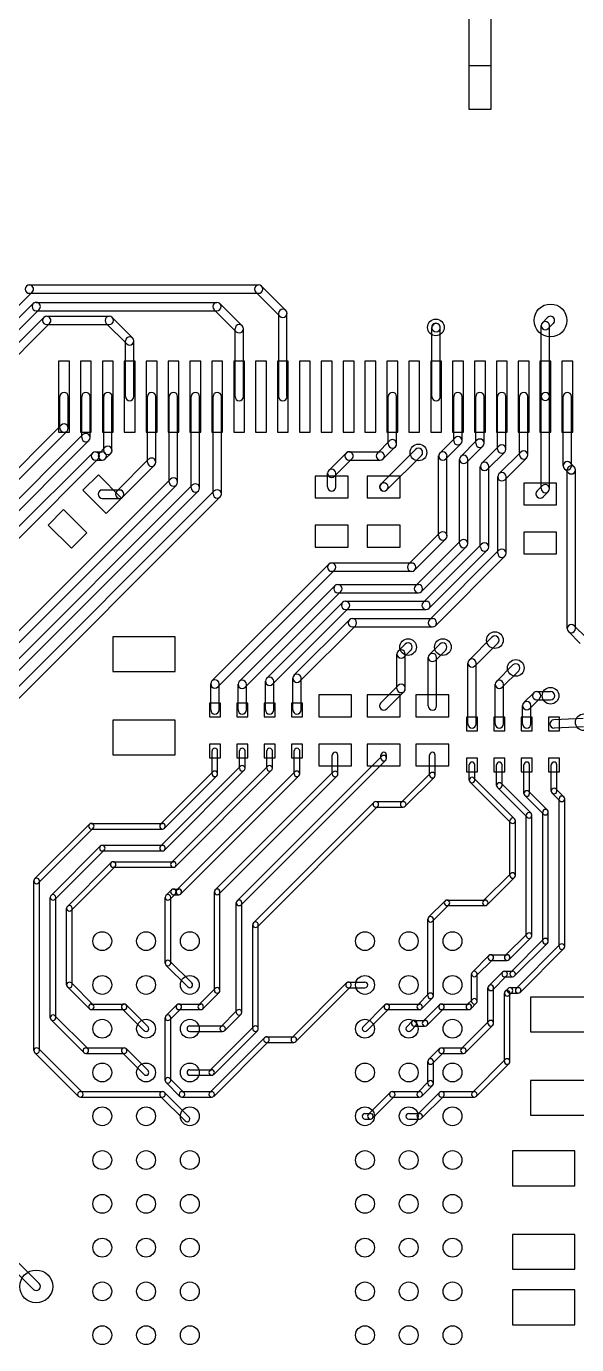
# Model space of a CAD drawing. Extents: x 61.7 to 142.8, y -131.7 to -55.6.
# Drawn here: x 104.21 to 114.27, y -119.17 to -95.08 of the extents above; entities that cross this region are included whole.
import ezdxf

# ---------------------------------------------------------------- set-up
doc = ezdxf.new("R2010")
doc.units = 0
doc.header["$MEASUREMENT"] = 0
doc.layers.add('BLACK', color=250, linetype='CONTINUOUS')

msp = doc.modelspace()

# ---------------------------------------------------------------- linework, layer by layer
at = {"layer": 'BLACK'}
for p, q in [((112.299, -89.7986), (112.299, -95.7981)), ((112.705, -95.7981), (112.705, -89.7986)), ((112.299, -90.5987), (112.299, -96.5982)), ((112.705, -96.5982), (112.705, -90.5987)), ((112.299, -95.7981), (112.705, -95.7981)), ((112.299, -96.5982), (112.705, -96.5982)), ((103.686, -100.574), (104.321, -99.9394)), ((104.267, -99.8093), (108.458, -99.8093)), ((104.267, -99.9617), (108.458, -99.9617)), ((108.404, -99.9394), (108.846, -100.381)), ((108.512, -99.8316), (108.954, -100.274)), ((103.705, -100.784), (104.34, -100.149)), ((104.394, -100.127), (107.696, -100.127)), ((107.75, -100.149), (108.156, -100.556)), ((103.578, -101.356), (104.531, -100.403)), ((103.813, -100.892), (104.448, -100.257)), ((104.394, -100.279), (107.696, -100.279)), ((104.585, -100.381), (105.728, -100.381)), ((105.781, -100.403), (106.155, -100.777)), ((107.642, -100.257), (108.049, -100.663)), ((108.824, -101.848), (108.824, -100.328)), ((108.976, -101.848), (108.976, -100.328)), ((113.645, -100.498), (113.739, -100.404)), ((103.686, -101.463), (104.638, -100.511)), ((104.585, -100.533), (105.728, -100.533)), ((105.674, -100.511), (106.047, -100.884)), ((108.026, -101.848), (108.026, -100.61)), ((108.179, -101.848), (108.179, -100.61)), ((111.625, -101.848), (111.625, -100.589)), ((111.648, -100.643), (111.643, -100.638)), ((111.756, -100.535), (111.75, -100.53)), ((111.778, -101.848), (111.778, -100.589)), ((113.623, -101.848), (113.623, -100.551)), ((113.751, -100.604), (113.845, -100.51)), ((113.773, -101.848), (113.773, -100.551)), ((106.025, -101.848), (106.025, -100.83)), ((106.177, -101.848), (106.177, -100.83)), ((104.803, -101.199), (104.803, -102.497)), ((105.001, -101.199), (104.803, -101.199)), ((105.001, -102.497), (105.001, -101.199)), ((105.202, -101.199), (105.202, -102.497)), ((105.4, -101.199), (105.202, -101.199)), ((105.4, -102.497), (105.4, -101.199)), ((105.603, -101.199), (105.603, -102.497)), ((105.801, -101.199), (105.603, -101.199)), ((105.801, -102.497), (105.801, -101.199)), ((106.002, -101.199), (106.002, -102.497)), ((106.2, -101.199), (106.002, -101.199)), ((106.2, -102.497), (106.2, -101.199)), ((106.403, -101.199), (106.403, -102.497)), ((106.601, -101.199), (106.403, -101.199)), ((106.601, -102.497), (106.601, -101.199)), ((106.802, -101.199), (106.802, -102.497)), ((107, -101.199), (106.802, -101.199)), ((107, -102.497), (107, -101.199)), ((107.203, -101.199), (107.203, -102.497)), ((107.401, -101.199), (107.203, -101.199)), ((107.401, -102.497), (107.401, -101.199)), ((107.602, -101.199), (107.602, -102.497)), ((107.8, -101.199), (107.602, -101.199)), ((107.8, -102.497), (107.8, -101.199)), ((108.003, -101.199), (108.003, -102.497)), ((108.202, -101.199), (108.003, -101.199)), ((108.202, -102.497), (108.202, -101.199)), ((108.402, -101.199), (108.402, -102.497)), ((108.6, -101.199), (108.402, -101.199)), ((108.6, -102.497), (108.6, -101.199)), ((108.801, -101.199), (108.801, -102.497)), ((108.999, -101.199), (108.801, -101.199)), ((108.999, -102.497), (108.999, -101.199)), ((109.202, -101.199), (109.202, -102.497)), ((109.4, -101.199), (109.202, -101.199)), ((109.4, -102.497), (109.4, -101.199)), ((109.601, -101.199), (109.601, -102.497)), ((109.799, -101.199), (109.601, -101.199)), ((109.799, -102.497), (109.799, -101.199)), ((110.002, -101.199), (110.002, -102.497)), ((110.201, -101.199), (110.002, -101.199)), ((110.201, -102.497), (110.201, -101.199)), ((110.401, -101.199), (110.401, -102.497)), ((110.599, -101.199), (110.401, -101.199)), ((110.599, -102.497), (110.599, -101.199)), ((110.803, -101.199), (110.803, -102.497)), ((111.001, -101.199), (110.803, -101.199)), ((111.001, -102.497), (111.001, -101.199)), ((111.201, -101.199), (111.201, -102.497)), ((111.399, -101.199), (111.201, -101.199)), ((111.399, -102.497), (111.399, -101.199)), ((111.603, -101.199), (111.603, -102.497)), ((111.801, -101.199), (111.603, -101.199)), ((111.801, -102.497), (111.801, -101.199)), ((112.001, -101.199), (112.001, -102.497)), ((112.2, -101.199), (112.001, -101.199)), ((112.2, -102.497), (112.2, -101.199)), ((112.403, -101.199), (112.403, -102.497)), ((112.601, -101.199), (112.403, -101.199)), ((112.601, -102.497), (112.601, -101.199)), ((112.802, -101.199), (112.802, -102.497)), ((113, -101.199), (112.802, -101.199)), ((113, -102.497), (113, -101.199)), ((113.203, -101.199), (113.203, -102.497)), ((113.401, -101.199), (113.203, -101.199)), ((113.401, -102.497), (113.401, -101.199)), ((113.599, -101.199), (113.599, -102.497)), ((113.797, -101.199), (113.599, -101.199)), ((113.797, -102.497), (113.797, -101.199)), ((114, -101.199), (114, -102.497)), ((114.199, -101.199), (114, -101.199)), ((114.199, -102.497), (114.199, -101.199)), ((104.826, -102.425), (104.826, -101.848)), ((104.978, -102.425), (104.978, -101.848)), ((105.225, -102.598), (105.225, -101.848)), ((105.377, -102.598), (105.377, -101.848)), ((105.626, -102.832), (105.626, -101.848)), ((105.778, -102.832), (105.778, -101.848)), ((106.426, -103.048), (106.426, -101.848)), ((106.579, -103.048), (106.579, -101.848)), ((106.825, -103.411), (106.825, -101.848)), ((106.977, -103.411), (106.977, -101.848)), ((107.226, -103.518), (107.226, -101.848)), ((107.379, -103.518), (107.379, -101.848)), ((107.625, -103.627), (107.625, -101.848)), ((107.777, -103.627), (107.777, -101.848)), ((110.825, -102.712), (110.825, -101.848)), ((110.978, -102.712), (110.978, -101.848)), ((112.024, -102.657), (112.024, -101.848)), ((112.177, -102.657), (112.177, -101.848)), ((112.426, -102.7), (112.426, -101.848)), ((112.578, -102.7), (112.578, -101.848)), ((112.824, -102.809), (112.824, -101.848)), ((112.977, -102.809), (112.977, -101.848)), ((113.226, -102.916), (113.226, -101.848)), ((113.378, -102.916), (113.378, -101.848)), ((113.622, -103.53), (113.622, -101.848)), ((113.774, -103.53), (113.774, -101.848)), ((114.023, -103.114), (114.023, -101.848)), ((114.176, -103.114), (114.176, -101.848)), ((104.848, -102.372), (102.943, -104.277)), ((104.956, -102.479), (103.051, -104.384)), ((105.247, -102.544), (103.515, -104.277)), ((104.803, -102.497), (105.001, -102.497)), ((105.202, -102.497), (105.4, -102.497)), ((105.603, -102.497), (105.801, -102.497)), ((106.002, -102.497), (106.2, -102.497)), ((106.403, -102.497), (106.601, -102.497)), ((106.802, -102.497), (107, -102.497)), ((107.203, -102.497), (107.401, -102.497)), ((107.602, -102.497), (107.8, -102.497)), ((108.003, -102.497), (108.202, -102.497)), ((108.402, -102.497), (108.6, -102.497)), ((108.801, -102.497), (108.999, -102.497)), ((109.202, -102.497), (109.4, -102.497)), ((109.601, -102.497), (109.799, -102.497)), ((110.002, -102.497), (110.201, -102.497)), ((110.401, -102.497), (110.599, -102.497)), ((110.803, -102.497), (111.001, -102.497)), ((111.201, -102.497), (111.399, -102.497)), ((111.603, -102.497), (111.801, -102.497)), ((112.047, -102.603), (111.77, -102.88)), ((112.001, -102.497), (112.2, -102.497)), ((112.403, -102.497), (112.601, -102.497)), ((112.802, -102.497), (113, -102.497)), ((113.203, -102.497), (113.401, -102.497)), ((113.599, -102.497), (113.797, -102.497)), ((114, -102.497), (114.199, -102.497)), ((105.355, -102.652), (103.622, -104.384)), ((105.474, -102.857), (105.601, -102.857)), ((105.648, -102.778), (105.547, -102.88)), ((110.109, -102.857), (110.681, -102.857)), ((110.627, -102.88), (110.848, -102.659)), ((111.325, -102.816), (110.695, -103.446)), ((110.734, -102.987), (110.955, -102.766)), ((112.154, -102.71), (111.877, -102.987)), ((112.448, -102.646), (112.151, -102.943)), ((112.556, -102.754), (112.258, -103.051)), ((112.847, -102.755), (112.532, -103.07)), ((112.954, -102.863), (112.639, -103.178)), ((113.248, -102.862), (112.849, -103.261)), ((105.42, -102.88), (103.959, -104.34)), ((105.527, -102.987), (104.067, -104.448)), ((105.474, -103.01), (105.601, -103.01)), ((105.756, -102.886), (105.654, -102.987)), ((105.865, -103.578), (106.448, -102.994)), ((105.972, -103.685), (106.556, -103.102)), ((109.738, -103.197), (110.055, -102.88)), ((109.845, -103.305), (110.163, -102.987)), ((110.109, -103.01), (110.681, -103.01)), ((111.433, -102.924), (110.803, -103.554)), ((111.747, -104.394), (111.747, -102.934)), ((111.9, -104.394), (111.9, -102.934)), ((112.128, -104.534), (112.128, -102.997)), ((112.281, -104.534), (112.281, -102.997)), ((113.356, -102.97), (112.957, -103.368)), ((114.153, -103.06), (114.227, -103.134)), ((105.53, -103.279), (105.248, -103.561)), ((105.954, -103.703), (105.53, -103.279)), ((110.091, -103.301), (109.492, -103.301)), ((109.492, -103.301), (109.492, -103.699)), ((109.715, -103.5), (109.715, -103.251)), ((109.868, -103.5), (109.868, -103.251)), ((110.091, -103.699), (110.091, -103.301)), ((111.044, -103.301), (110.444, -103.301)), ((110.444, -103.301), (110.444, -103.699)), ((111.044, -103.699), (111.044, -103.301)), ((112.509, -104.598), (112.509, -103.124)), ((112.662, -104.598), (112.662, -103.124)), ((112.827, -104.712), (112.827, -103.315)), ((112.979, -104.712), (112.979, -103.315)), ((114.046, -103.168), (114.119, -103.241)), ((114.097, -106.089), (114.097, -103.188)), ((114.249, -106.089), (114.249, -103.188)), ((106.847, -103.357), (95.4196, -114.785)), ((106.955, -103.465), (95.5274, -114.892)), ((107.249, -103.464), (95.92, -114.792)), ((107.356, -103.571), (96.0278, -114.9)), ((107.647, -103.573), (96.4204, -114.8)), ((105.248, -103.561), (105.672, -103.985)), ((105.601, -103.555), (105.918, -103.555)), ((110.744, -103.424), (110.749, -103.424)), ((110.744, -103.576), (110.749, -103.576)), ((113.901, -103.428), (113.302, -103.428)), ((113.302, -103.428), (113.302, -103.826)), ((113.644, -103.476), (113.548, -103.573)), ((113.752, -103.584), (113.655, -103.681)), ((113.901, -103.826), (113.901, -103.428)), ((107.755, -103.681), (96.5282, -114.908)), ((105.601, -103.708), (105.918, -103.708)), ((105.672, -103.985), (105.954, -103.703)), ((109.492, -103.699), (110.091, -103.699)), ((110.444, -103.699), (111.044, -103.699)), ((113.302, -103.826), (113.901, -103.826)), ((104.894, -103.914), (104.612, -104.196)), ((105.318, -104.338), (104.894, -103.914)), ((104.612, -104.196), (105.036, -104.62)), ((110.091, -104.2), (109.492, -104.2)), ((109.492, -104.2), (109.492, -104.598)), ((110.091, -104.598), (110.091, -104.2)), ((111.044, -104.2), (110.444, -104.2)), ((110.444, -104.2), (110.444, -104.598)), ((111.044, -104.598), (111.044, -104.2)), ((105.036, -104.62), (105.318, -104.338)), ((111.77, -104.34), (111.198, -104.912)), ((111.877, -104.448), (111.306, -105.019)), ((112.151, -104.48), (111.325, -105.305)), ((112.532, -104.544), (111.466, -105.61)), ((113.901, -104.327), (113.302, -104.327)), ((113.302, -104.327), (113.302, -104.725)), ((113.901, -104.725), (113.901, -104.327)), ((109.492, -104.598), (110.091, -104.598)), ((110.444, -104.598), (111.044, -104.598)), ((112.258, -104.588), (111.433, -105.413)), ((112.639, -104.652), (111.573, -105.718)), ((112.849, -104.658), (111.579, -105.928)), ((112.957, -104.765), (111.687, -106.035)), ((113.302, -104.725), (113.901, -104.725)), ((109.738, -104.912), (107.604, -107.045)), ((109.845, -105.019), (107.712, -107.153)), ((109.792, -104.889), (111.252, -104.889)), ((109.792, -105.042), (111.252, -105.042)), ((109.852, -105.305), (108.104, -107.053)), ((109.96, -105.413), (108.212, -107.161)), ((109.906, -105.283), (111.379, -105.283)), ((109.906, -105.435), (111.379, -105.435)), ((109.992, -105.61), (108.604, -106.998)), ((110.099, -105.718), (108.712, -107.105)), ((110.046, -105.588), (111.519, -105.588)), ((110.046, -105.74), (111.519, -105.74)), ((110.119, -105.928), (109.104, -106.942)), ((110.173, -105.905), (111.633, -105.905)), ((106.934, -106.236), (105.791, -106.236)), ((105.791, -106.236), (105.791, -106.871)), ((106.934, -106.871), (106.934, -106.236)), ((110.226, -106.035), (109.212, -107.05)), ((110.173, -106.058), (111.633, -106.058)), ((114.119, -106.143), (114.335, -106.359)), ((114.227, -106.035), (114.443, -106.251)), ((111.135, -106.372), (111.008, -106.499)), ((111.77, -106.372), (111.579, -106.563)), ((112.722, -106.245), (112.303, -106.664)), ((112.83, -106.353), (112.411, -106.772)), ((110.985, -107.183), (110.985, -106.553)), ((111.242, -106.48), (111.115, -106.607)), ((111.138, -107.183), (111.138, -106.553)), ((111.557, -107.5), (111.557, -106.617)), ((111.877, -106.48), (111.687, -106.67)), ((111.709, -107.5), (111.709, -106.617)), ((112.281, -107.829), (112.281, -106.718)), ((112.433, -107.829), (112.433, -106.718)), ((105.791, -106.871), (106.934, -106.871)), ((113.103, -106.753), (112.803, -107.053)), ((113.211, -106.861), (112.911, -107.161)), ((107.582, -107.575), (107.582, -107.099)), ((107.734, -107.575), (107.734, -107.099)), ((108.082, -107.575), (108.082, -107.107)), ((108.234, -107.575), (108.234, -107.107)), ((108.582, -107.575), (108.582, -107.052)), ((108.734, -107.575), (108.734, -107.052)), ((109.082, -107.575), (109.082, -106.996)), ((109.234, -107.575), (109.234, -106.996)), ((111.008, -107.129), (110.69, -107.447)), ((112.781, -107.829), (112.781, -107.107)), ((112.933, -107.829), (112.933, -107.107)), ((110.155, -107.301), (109.555, -107.301)), ((109.555, -107.301), (109.555, -107.7)), ((110.155, -107.7), (110.155, -107.301)), ((111.044, -107.301), (110.444, -107.301)), ((110.444, -107.301), (110.444, -107.7)), ((111.115, -107.237), (110.798, -107.554)), ((111.044, -107.7), (111.044, -107.301)), ((111.933, -107.301), (111.333, -107.301)), ((111.333, -107.301), (111.333, -107.7)), ((111.933, -107.7), (111.933, -107.301)), ((113.484, -107.261), (113.303, -107.442)), ((113.592, -107.369), (113.411, -107.55)), ((113.538, -107.239), (113.792, -107.239)), ((113.538, -107.391), (113.792, -107.391)), ((107.758, -107.45), (107.558, -107.45)), ((107.558, -107.45), (107.558, -107.7)), ((107.758, -107.7), (107.758, -107.45)), ((108.258, -107.45), (108.058, -107.45)), ((108.058, -107.45), (108.058, -107.7)), ((108.258, -107.7), (108.258, -107.45)), ((108.758, -107.45), (108.558, -107.45)), ((108.558, -107.45), (108.558, -107.7)), ((108.758, -107.7), (108.758, -107.45)), ((109.258, -107.45), (109.058, -107.45)), ((109.058, -107.45), (109.058, -107.7)), ((109.258, -107.7), (109.258, -107.45)), ((113.281, -107.829), (113.281, -107.496)), ((113.433, -107.829), (113.433, -107.496)), ((106.934, -107.76), (105.791, -107.76)), ((105.791, -107.76), (105.791, -108.395)), ((106.934, -108.395), (106.934, -107.76)), ((107.558, -107.7), (107.758, -107.7)), ((108.058, -107.7), (108.258, -107.7)), ((108.558, -107.7), (108.758, -107.7)), ((109.058, -107.7), (109.258, -107.7)), ((109.555, -107.7), (110.155, -107.7)), ((110.444, -107.7), (111.044, -107.7)), ((111.333, -107.7), (111.933, -107.7)), ((112.457, -107.704), (112.257, -107.704)), ((112.257, -107.704), (112.257, -107.954)), ((112.457, -107.954), (112.457, -107.704)), ((112.957, -107.704), (112.757, -107.704)), ((112.757, -107.704), (112.757, -107.954)), ((112.957, -107.954), (112.957, -107.704)), ((113.457, -107.704), (113.257, -107.704)), ((113.257, -107.704), (113.257, -107.954)), ((113.457, -107.954), (113.457, -107.704)), ((113.957, -107.704), (113.757, -107.704)), ((113.757, -107.704), (113.757, -107.954)), ((114.391, -107.73), (113.854, -107.753)), ((114.397, -107.882), (113.86, -107.905)), ((113.957, -107.954), (113.957, -107.704)), ((112.257, -107.954), (112.457, -107.954)), ((112.757, -107.954), (112.957, -107.954)), ((113.257, -107.954), (113.457, -107.954)), ((113.757, -107.954), (113.957, -107.954)), ((105.791, -108.395), (106.934, -108.395)), ((107.758, -108.2), (107.558, -108.2)), ((107.558, -108.2), (107.558, -108.45)), ((107.607, -108.742), (107.607, -108.325)), ((107.709, -108.742), (107.709, -108.325)), ((107.758, -108.45), (107.758, -108.2)), ((108.258, -108.2), (108.058, -108.2)), ((108.058, -108.2), (108.058, -108.45)), ((108.107, -108.642), (108.107, -108.325)), ((108.209, -108.642), (108.209, -108.325)), ((108.258, -108.45), (108.258, -108.2)), ((108.758, -108.2), (108.558, -108.2)), ((108.558, -108.2), (108.558, -108.45)), ((108.607, -108.642), (108.607, -108.325)), ((108.709, -108.642), (108.709, -108.325)), ((108.758, -108.45), (108.758, -108.2)), ((109.258, -108.2), (109.058, -108.2)), ((109.058, -108.2), (109.058, -108.45)), ((109.107, -108.742), (109.107, -108.325)), ((109.209, -108.742), (109.209, -108.325)), ((109.258, -108.45), (109.258, -108.2)), ((110.155, -108.2), (109.555, -108.2)), ((109.555, -108.2), (109.555, -108.599)), ((109.804, -108.745), (109.804, -108.4)), ((109.906, -108.745), (109.906, -108.4)), ((110.155, -108.599), (110.155, -108.2)), ((111.044, -108.2), (110.444, -108.2)), ((110.444, -108.2), (110.444, -108.599)), ((110.693, -108.456), (110.693, -108.4)), ((110.795, -108.456), (110.795, -108.4)), ((111.044, -108.599), (111.044, -108.2)), ((111.933, -108.2), (111.333, -108.2)), ((111.333, -108.2), (111.333, -108.599)), ((111.582, -108.767), (111.582, -108.4)), ((111.684, -108.767), (111.684, -108.4)), ((111.933, -108.599), (111.933, -108.2)), ((108.122, -108.606), (106.664, -110.064)), ((108.622, -108.606), (106.864, -110.364)), ((107.558, -108.45), (107.758, -108.45)), ((108.058, -108.45), (108.258, -108.45)), ((110.708, -108.42), (108.064, -111.064)), ((110.78, -108.492), (108.136, -111.136)), ((108.558, -108.45), (108.758, -108.45)), ((109.058, -108.45), (109.258, -108.45)), ((109.555, -108.599), (110.155, -108.599)), ((110.444, -108.599), (111.044, -108.599)), ((111.333, -108.599), (111.933, -108.599)), ((112.457, -108.454), (112.257, -108.454)), ((112.257, -108.454), (112.257, -108.704)), ((112.306, -108.857), (112.306, -108.579)), ((112.408, -108.857), (112.408, -108.579)), ((112.457, -108.704), (112.457, -108.454)), ((112.957, -108.454), (112.757, -108.454)), ((112.757, -108.454), (112.757, -108.704)), ((112.806, -108.957), (112.806, -108.579)), ((112.908, -108.957), (112.908, -108.579)), ((112.957, -108.704), (112.957, -108.454)), ((113.457, -108.454), (113.257, -108.454)), ((113.257, -108.454), (113.257, -108.704)), ((113.306, -109.101), (113.306, -108.579)), ((113.408, -109.101), (113.408, -108.579)), ((113.457, -108.704), (113.457, -108.454)), ((113.957, -108.454), (113.757, -108.454)), ((113.757, -108.454), (113.757, -108.704)), ((113.806, -109.057), (113.806, -108.579)), ((113.908, -109.057), (113.908, -108.579)), ((113.957, -108.704), (113.957, -108.454)), ((107.622, -108.706), (106.664, -109.664)), ((108.194, -108.678), (106.736, -110.136)), ((107.694, -108.778), (106.736, -109.736)), ((108.694, -108.678), (106.936, -110.436)), ((109.122, -108.706), (106.964, -110.864)), ((109.194, -108.778), (107.036, -110.936)), ((109.819, -108.709), (107.664, -110.864)), ((109.891, -108.781), (107.736, -110.936)), ((111.597, -108.731), (111.064, -109.264)), ((111.669, -108.803), (111.136, -109.336)), ((112.257, -108.704), (112.457, -108.704)), ((112.393, -108.821), (113.136, -109.564)), ((112.757, -108.704), (112.957, -108.704)), ((113.257, -108.704), (113.457, -108.704)), ((113.757, -108.704), (113.957, -108.704)), ((112.321, -108.893), (113.064, -109.636)), ((112.821, -108.993), (113.364, -109.536)), ((112.893, -108.921), (113.436, -109.464)), ((113.393, -109.065), (113.736, -109.408)), ((113.821, -109.093), (113.964, -109.236)), ((113.893, -109.021), (114.036, -109.164)), ((110.564, -109.264), (108.364, -111.464)), ((110.636, -109.336), (108.436, -111.536)), ((110.6, -109.249), (111.1, -109.249)), ((110.6, -109.351), (111.1, -109.351)), ((113.321, -109.137), (113.664, -109.48)), ((113.949, -111.9), (113.949, -109.2)), ((114.051, -111.9), (114.051, -109.2)), ((113.049, -110.6), (113.049, -109.6)), ((113.151, -110.6), (113.151, -109.6)), ((113.349, -111.7), (113.349, -109.5)), ((113.451, -111.7), (113.451, -109.5)), ((113.649, -111.8), (113.649, -109.444)), ((113.751, -111.8), (113.751, -109.444)), ((105.364, -109.664), (104.364, -110.664)), ((105.436, -109.736), (104.436, -110.736)), ((105.4, -109.649), (106.7, -109.649)), ((105.4, -109.751), (106.7, -109.751)), ((105.564, -110.064), (104.664, -110.964)), ((105.6, -110.049), (106.7, -110.049)), ((105.636, -110.136), (104.736, -111.036)), ((105.6, -110.151), (106.7, -110.151)), ((105.764, -110.364), (104.964, -111.164)), ((105.836, -110.436), (105.036, -111.236)), ((105.8, -110.349), (106.9, -110.349)), ((105.8, -110.451), (106.9, -110.451)), ((113.064, -110.564), (112.564, -111.064)), ((104.349, -113.8), (104.349, -110.7)), ((104.451, -113.8), (104.451, -110.7)), ((113.136, -110.636), (112.636, -111.136)), ((104.649, -113.2), (104.649, -111)), ((104.751, -113.2), (104.751, -111)), ((106.749, -112.2), (106.749, -111)), ((106.864, -110.864), (106.764, -110.964)), ((106.936, -110.936), (106.836, -111.036)), ((106.851, -112.2), (106.851, -111)), ((106.9, -110.849), (107, -110.849)), ((106.9, -110.951), (107, -110.951)), ((107.649, -112.7), (107.649, -110.9)), ((107.751, -112.7), (107.751, -110.9)), ((111.9, -111.049), (112.6, -111.049)), ((104.949, -112.6), (104.949, -111.2)), ((105.051, -112.6), (105.051, -111.2)), ((108.049, -113.1), (108.049, -111.1)), ((108.151, -113.1), (108.151, -111.1)), ((111.864, -111.064), (111.564, -111.364)), ((111.936, -111.136), (111.636, -111.436)), ((111.9, -111.151), (112.6, -111.151)), ((108.349, -113.4), (108.349, -111.5)), ((108.451, -113.4), (108.451, -111.5)), ((111.549, -112.8), (111.549, -111.4)), ((111.651, -112.8), (111.651, -111.4)), ((113.364, -111.664), (112.964, -112.064)), ((113.436, -111.736), (113.036, -112.136)), ((113.664, -111.764), (113.064, -112.364)), ((113.736, -111.836), (113.136, -112.436)), ((113.964, -111.864), (113.164, -112.664)), ((114.036, -111.936), (113.236, -112.736)), ((106.764, -112.236), (107.164, -112.636)), ((106.836, -112.164), (107.236, -112.564)), ((112.664, -112.064), (112.364, -112.364)), ((112.736, -112.136), (112.436, -112.436)), ((112.7, -112.049), (113, -112.049)), ((112.7, -112.151), (113, -112.151)), ((112.349, -112.9), (112.349, -112.4)), ((112.451, -112.9), (112.451, -112.4)), ((112.916, -112.364), (112.664, -112.616)), ((112.988, -112.436), (112.736, -112.688)), ((112.952, -112.349), (113.1, -112.349)), ((112.952, -112.451), (113.1, -112.451)), ((104.964, -112.636), (105.364, -113.036)), ((105.036, -112.564), (105.436, -112.964)), ((107.664, -112.664), (107.364, -112.964)), ((107.736, -112.736), (107.436, -113.036)), ((109.064, -113.564), (110.064, -112.564)), ((109.136, -113.636), (110.136, -112.636)), ((110.1, -112.549), (110.401, -112.549)), ((110.1, -112.651), (110.401, -112.651)), ((112.649, -113.3), (112.649, -112.652)), ((112.751, -113.3), (112.751, -112.652)), ((113.016, -112.664), (112.964, -112.716)), ((113.088, -112.736), (113.036, -112.788)), ((113.052, -112.649), (113.2, -112.649)), ((105.4, -112.949), (106, -112.949)), ((106.036, -112.964), (106.436, -113.364)), ((106.964, -112.964), (106.764, -113.164)), ((107, -112.949), (107.4, -112.949)), ((110.765, -112.964), (110.365, -113.364)), ((110.801, -112.949), (111.4, -112.949)), ((111.564, -112.764), (111.364, -112.964)), ((111.636, -112.836), (111.436, -113.036)), ((111.764, -112.964), (111.464, -113.264)), ((111.8, -112.949), (112.3, -112.949)), ((112.364, -112.864), (112.264, -112.964)), ((112.436, -112.936), (112.336, -113.036)), ((112.949, -114), (112.949, -112.752)), ((113.051, -114), (113.051, -112.752)), ((113.052, -112.751), (113.2, -112.751)), ((114.572, -112.821), (113.429, -112.821)), ((113.429, -112.821), (113.429, -113.456)), ((104.736, -113.164), (105.336, -113.764)), ((105.4, -113.051), (106, -113.051)), ((105.964, -113.036), (106.364, -113.436)), ((106.749, -114.344), (106.749, -113.2)), ((107.036, -113.036), (106.836, -113.236)), ((106.851, -114.344), (106.851, -113.2)), ((107, -113.051), (107.4, -113.051)), ((108.064, -113.064), (107.764, -113.364)), ((108.136, -113.136), (107.836, -113.436)), ((110.837, -113.036), (110.437, -113.436)), ((110.801, -113.051), (111.4, -113.051)), ((111.836, -113.036), (111.536, -113.336)), ((111.8, -113.051), (112.3, -113.051)), ((104.664, -113.236), (105.264, -113.836)), ((107.2, -113.349), (107.8, -113.349)), ((107.2, -113.451), (107.8, -113.451)), ((108.364, -113.364), (107.564, -114.164)), ((108.436, -113.436), (107.636, -114.236)), ((111.265, -113.264), (111.165, -113.364)), ((111.337, -113.336), (111.237, -113.436)), ((111.301, -113.249), (111.5, -113.249)), ((111.301, -113.351), (111.5, -113.351)), ((112.664, -113.264), (112.164, -113.764)), ((112.736, -113.336), (112.236, -113.836)), ((113.429, -113.456), (114.572, -113.456)), ((107.564, -114.564), (108.564, -113.564)), ((107.636, -114.636), (108.636, -113.636)), ((108.6, -113.549), (109.1, -113.549)), ((108.6, -113.651), (109.1, -113.651)), ((104.364, -113.836), (105.164, -114.636)), ((104.436, -113.764), (105.236, -114.564)), ((105.3, -113.749), (106, -113.749)), ((105.3, -113.851), (106, -113.851)), ((105.964, -113.836), (106.364, -114.236)), ((106.036, -113.764), (106.436, -114.164)), ((111.764, -113.764), (111.564, -113.964)), ((111.836, -113.836), (111.636, -114.036)), ((111.8, -113.749), (112.2, -113.749)), ((111.8, -113.851), (112.2, -113.851)), ((107.2, -114.15), (107.6, -114.15)), ((111.549, -114.4), (111.549, -114)), ((111.651, -114.4), (111.651, -114)), ((112.964, -113.964), (112.364, -114.564)), ((113.036, -114.036), (112.436, -114.636)), ((106.764, -114.38), (107.02, -114.636)), ((106.836, -114.308), (107.092, -114.564)), ((107.2, -114.251), (107.6, -114.251)), ((111.564, -114.364), (111.364, -114.564)), ((114.572, -114.345), (113.429, -114.345)), ((113.429, -114.345), (113.429, -114.98)), ((105.2, -114.549), (106.7, -114.549)), ((105.2, -114.651), (106.7, -114.651)), ((106.664, -114.636), (107.114, -115.086)), ((106.736, -114.564), (107.186, -115.014)), ((107.056, -114.549), (107.6, -114.549)), ((107.056, -114.651), (107.6, -114.651)), ((110.864, -114.564), (110.464, -114.964)), ((110.936, -114.636), (110.536, -115.036)), ((110.9, -114.549), (111.4, -114.549)), ((110.9, -114.651), (111.4, -114.651)), ((111.764, -114.564), (111.364, -114.964)), ((111.636, -114.436), (111.436, -114.636)), ((111.836, -114.636), (111.436, -115.036)), ((111.8, -114.549), (112.4, -114.549)), ((111.8, -114.651), (112.4, -114.651)), ((110.401, -114.95), (110.5, -114.95)), ((110.401, -115.051), (110.5, -115.051)), ((111.201, -114.95), (111.4, -114.95)), ((111.201, -115.051), (111.4, -115.051)), ((113.429, -114.98), (114.572, -114.98)), ((114.237, -115.634), (113.094, -115.634)), ((113.094, -115.634), (113.094, -116.269)), ((114.237, -116.269), (114.237, -115.634)), ((113.094, -116.269), (114.237, -116.269)), ((103.685, -117.295), (104.447, -118.057)), ((114.237, -117.158), (113.094, -117.158)), ((113.094, -117.158), (113.094, -117.793)), ((114.237, -117.793), (114.237, -117.158)), ((103.579, -117.401), (104.341, -118.163)), ((113.094, -117.793), (114.237, -117.793)), ((114.237, -118.174), (113.094, -118.174)), ((113.094, -118.174), (113.094, -118.809)), ((114.237, -118.809), (114.237, -118.174)), ((113.094, -118.809), (114.237, -118.809))]:
    msp.add_line(p, q, dxfattribs=at)
for centre, radius in [((113.792, -100.457), 0.3), ((111.697, -100.584), 0.1524), ((111.379, -102.87), 0.1524), ((112.776, -106.299), 0.1524), ((111.189, -106.426), 0.1524), ((111.824, -106.426), 0.1524), ((113.157, -106.807), 0.1524), ((113.792, -107.315), 0.1524), ((114.4, -107.8), 0.1524), ((105.6, -111.8), 0.1725), ((106.4, -111.8), 0.1725), ((107.2, -111.8), 0.1725), ((110.401, -111.8), 0.1725), ((111.201, -111.8), 0.1725), ((112.001, -111.8), 0.1725), ((105.6, -112.6), 0.1725), ((106.4, -112.6), 0.1725), ((107.2, -112.6), 0.1725), ((110.401, -112.6), 0.1725), ((111.201, -112.6), 0.1725), ((112.001, -112.6), 0.1725), ((105.6, -113.4), 0.1725), ((106.4, -113.4), 0.1725), ((107.2, -113.4), 0.1725), ((110.401, -113.4), 0.1725), ((111.201, -113.4), 0.1725), ((112.001, -113.4), 0.1725), ((105.6, -114.2), 0.1725), ((106.4, -114.2), 0.1725), ((107.2, -114.2), 0.1725), ((110.401, -114.2), 0.1725), ((111.201, -114.2), 0.1725), ((112.001, -114.2), 0.1725), ((105.6, -115), 0.1725), ((106.4, -115), 0.1725), ((107.2, -115), 0.1725), ((110.401, -115), 0.1725), ((111.201, -115), 0.1725), ((112.001, -115), 0.1725), ((105.6, -115.801), 0.1725), ((106.4, -115.801), 0.1725), ((107.2, -115.801), 0.1725), ((110.401, -115.801), 0.1725), ((111.201, -115.801), 0.1725), ((112.001, -115.801), 0.1725), ((105.6, -116.601), 0.1725), ((106.4, -116.601), 0.1725), ((107.2, -116.601), 0.1725), ((110.401, -116.601), 0.1725), ((111.201, -116.601), 0.1725), ((112.001, -116.601), 0.1725), ((105.6, -117.401), 0.1725), ((106.4, -117.401), 0.1725), ((107.2, -117.401), 0.1725), ((110.401, -117.401), 0.1725), ((111.201, -117.401), 0.1725), ((112.001, -117.401), 0.1725), ((104.394, -118.11), 0.3), ((105.6, -118.201), 0.1725), ((106.4, -118.201), 0.1725), ((107.2, -118.201), 0.1725), ((110.401, -118.201), 0.1725), ((111.201, -118.201), 0.1725), ((112.001, -118.201), 0.1725), ((105.6, -119.001), 0.1725), ((106.4, -119.001), 0.1725), ((107.2, -119.001), 0.1725), ((110.401, -119.001), 0.1725), ((111.201, -119.001), 0.1725), ((112.001, -119.001), 0.1725)]:
    msp.add_circle(centre, radius, dxfattribs=at)
for centre, radius, start, end in [((104.267, -99.8855), 0.0762, 90, 270), ((104.267, -99.8855), 0.0762, 315, 495), ((108.458, -99.8855), 0.0762, 45, 225), ((108.458, -99.8855), 0.0762, 270, 450), ((104.394, -100.203), 0.0762, 90, 270), ((104.394, -100.203), 0.0762, 315, 495), ((107.696, -100.203), 0.0762, 45, 225), ((107.696, -100.203), 0.0762, 270, 450), ((104.585, -100.457), 0.0762, 90, 270), ((104.585, -100.457), 0.0762, 315, 495), ((105.728, -100.457), 0.0762, 45, 225), ((105.728, -100.457), 0.0762, 270, 450), ((108.9, -100.328), 0.0762, 360, 540), ((108.9, -100.328), 0.0762, 225, 405), ((113.792, -100.457), 0.075, 315, 495), ((108.103, -100.61), 0.0762, 360, 540), ((108.102, -100.609), 0.0762, 225, 405), ((111.697, -100.584), 0.0762, 405, 585), ((111.702, -100.589), 0.0762, 360, 540), ((111.702, -100.589), 0.0762, 225, 405), ((113.698, -100.551), 0.075, 360, 540), ((113.698, -100.551), 0.075, 135, 315), ((106.101, -100.83), 0.0762, 360, 540), ((106.101, -100.83), 0.0762, 225, 405), ((104.902, -101.848), 0.0762, 360, 540), ((105.301, -101.848), 0.0762, 360, 540), ((105.702, -101.848), 0.0762, 360, 540), ((106.101, -101.848), 0.0762, 180, 360), ((106.502, -101.848), 0.0762, 360, 540), ((106.901, -101.848), 0.0762, 360, 540), ((107.302, -101.848), 0.0762, 360, 540), ((107.701, -101.848), 0.0762, 360, 540), ((108.103, -101.848), 0.0762, 180, 360), ((108.9, -101.848), 0.0762, 180, 360), ((110.902, -101.848), 0.0762, 360, 540), ((111.702, -101.848), 0.0762, 180, 360), ((112.1, -101.848), 0.0762, 360, 540), ((112.502, -101.848), 0.0762, 360, 540), ((112.901, -101.848), 0.0762, 360, 540), ((113.302, -101.848), 0.0762, 360, 540), ((113.698, -101.848), 0.0762, 360, 540), ((113.698, -101.848), 0.075, 180, 360), ((114.099, -101.848), 0.0762, 360, 540), ((104.902, -102.425), 0.0762, -45, 135), ((104.902, -102.425), 0.0762, 180, 360), ((105.301, -102.598), 0.0762, 180, 360), ((105.301, -102.598), 0.0762, -45, 135), ((112.1, -102.657), 0.0762, -45, 135), ((112.502, -102.7), 0.0762, -45, 135), ((105.474, -102.934), 0.0762, 90, 270), ((105.474, -102.934), 0.0762, -45, 135), ((105.601, -102.934), 0.0762, 270, 450), ((105.702, -102.832), 0.0762, 180, 360), ((105.702, -102.832), 0.0762, -45, 135), ((110.109, -102.934), 0.0762, 90, 270), ((110.109, -102.934), 0.0762, 315, 495), ((110.681, -102.934), 0.0762, 270, 450), ((110.902, -102.712), 0.0762, 180, 360), ((110.902, -102.712), 0.0762, 315, 495), ((111.379, -102.87), 0.0762, -45, 135), ((111.824, -102.934), 0.0762, 360, 540), ((112.1, -102.657), 0.0762, 180, 360), ((112.502, -102.7), 0.0762, 180, 360), ((112.901, -102.809), 0.0762, 180, 360), ((112.901, -102.809), 0.0762, -45, 135), ((113.302, -102.916), 0.0762, -45, 135), ((105.601, -102.933), 0.0762, 135, 315), ((106.502, -103.048), 0.0762, 180, 360), ((106.502, -103.048), 0.0762, 315, 495), ((110.681, -102.934), 0.0762, 135, 315), ((111.824, -102.934), 0.0762, 135, 315), ((112.205, -102.997), 0.0762, 360, 540), ((112.205, -102.997), 0.0762, 135, 315), ((112.586, -103.124), 0.0762, 360, 540), ((112.586, -103.124), 0.0762, 135, 315), ((113.302, -102.916), 0.0762, 180, 360), ((114.099, -103.114), 0.0762, 45, 225), ((106.901, -103.411), 0.0762, -45, 135), ((109.792, -103.251), 0.0762, 360, 540), ((109.792, -103.251), 0.0762, 135, 315), ((112.903, -103.315), 0.0762, 360, 540), ((112.903, -103.314), 0.0762, 135, 315), ((114.099, -103.114), 0.0762, 180, 360), ((114.173, -103.188), 0.0762, 360, 540), ((114.173, -103.187), 0.0762, 225, 405), ((105.601, -103.632), 0.0762, 90, 270), ((105.918, -103.632), 0.0762, 135, 315), ((105.918, -103.632), 0.0762, 270, 450), ((106.901, -103.411), 0.0762, 180, 360), ((107.302, -103.518), 0.0762, 180, 360), ((107.302, -103.518), 0.0762, -45, 135), ((107.701, -103.627), 0.0762, -45, 135), ((109.792, -103.5), 0.0762, 180, 360), ((110.744, -103.5), 0.0762, 90, 270), ((110.749, -103.5), 0.0762, 135, 315), ((110.749, -103.5), 0.0762, 270, 450), ((113.602, -103.627), 0.0762, 135, 315), ((113.698, -103.53), 0.0762, 180, 360), ((113.698, -103.53), 0.0762, -45, 135), ((107.701, -103.627), 0.0762, 180, 360), ((111.824, -104.394), 0.0762, 180, 360), ((111.824, -104.394), 0.0762, -45, 135), ((112.205, -104.534), 0.0762, 180, 360), ((112.205, -104.534), 0.0762, -45, 135), ((112.586, -104.598), 0.0762, -45, 135), ((112.586, -104.598), 0.0762, 180, 360), ((112.903, -104.712), 0.0762, 180, 360), ((112.903, -104.712), 0.0762, -45, 135), ((109.792, -104.966), 0.0762, 90, 270), ((109.792, -104.966), 0.0762, -45, 135), ((111.252, -104.966), 0.0762, 135, 315), ((111.252, -104.966), 0.0762, 270, 450), ((109.906, -105.359), 0.0762, 90, 270), ((109.906, -105.359), 0.0762, -45, 135), ((111.379, -105.359), 0.0762, 135, 315), ((111.379, -105.359), 0.0762, 270, 450), ((110.046, -105.664), 0.0762, 90, 270), ((110.046, -105.664), 0.0762, -45, 135), ((111.519, -105.664), 0.0762, 135, 315), ((111.519, -105.664), 0.0762, 270, 450), ((110.173, -105.982), 0.0762, 90, 270), ((110.172, -105.982), 0.0762, -45, 135), ((111.633, -105.982), 0.0762, 135, 315), ((111.633, -105.982), 0.0762, 270, 450), ((112.776, -106.299), 0.0762, -45, 135), ((114.173, -106.089), 0.0762, 45, 225), ((114.173, -106.089), 0.0762, 180, 360), ((111.062, -106.553), 0.0762, 360, 540), ((111.189, -106.426), 0.0762, -45, 135), ((111.823, -106.426), 0.0762, -45, 135), ((111.062, -106.553), 0.0762, 135, 315), ((111.633, -106.617), 0.0762, 360, 540), ((111.633, -106.616), 0.0762, 135, 315), ((112.357, -106.718), 0.0762, 360, 540), ((112.357, -106.718), 0.0762, 135, 315), ((109.158, -106.996), 0.0762, 360, 540), ((109.158, -106.996), 0.0762, 135, 315), ((113.157, -106.807), 0.0762, -45, 135), ((107.658, -107.099), 0.0762, 360, 540), ((107.658, -107.099), 0.0762, 135, 315), ((108.158, -107.107), 0.0762, 360, 540), ((108.158, -107.107), 0.0762, 135, 315), ((108.658, -107.052), 0.0762, 360, 540), ((108.658, -107.052), 0.0762, 135, 315), ((111.062, -107.183), 0.0762, 180, 360), ((111.062, -107.183), 0.0762, -45, 135), ((112.857, -107.107), 0.0762, 360, 540), ((112.857, -107.107), 0.0762, 135, 315), ((113.357, -107.496), 0.0762, 360, 540), ((113.357, -107.496), 0.0762, 135, 315), ((113.538, -107.315), 0.0762, 90, 270), ((113.538, -107.315), 0.0762, -45, 135), ((113.792, -107.315), 0.0762, 270, 450), ((107.658, -107.575), 0.0762, 180, 360), ((108.158, -107.575), 0.0762, 180, 360), ((108.658, -107.575), 0.0762, 180, 360), ((109.158, -107.575), 0.0762, 180, 360), ((110.744, -107.5), 0.0762, 135, 315), ((111.633, -107.5), 0.0762, 180, 360), ((112.357, -107.829), 0.0762, 180, 360), ((112.857, -107.829), 0.0762, 180, 360), ((113.357, -107.829), 0.0762, 180, 360), ((113.857, -107.829), 0.0762, 92.5, 272.5), ((107.658, -108.325), 0.0508, 360, 540), ((108.158, -108.325), 0.0508, 360, 540), ((108.658, -108.325), 0.0508, 360, 540), ((109.158, -108.325), 0.0508, 360, 540), ((109.855, -108.4), 0.0508, 360, 540), ((110.744, -108.4), 0.0508, 360, 540), ((110.744, -108.456), 0.0508, -45, 135), ((111.633, -108.4), 0.0508, 360, 540), ((108.158, -108.642), 0.0508, 180, 360), ((108.158, -108.642), 0.0508, -45, 135), ((108.658, -108.642), 0.0508, 180, 360), ((108.658, -108.642), 0.0508, -45, 135), ((110.744, -108.456), 0.0508, 180, 360), ((112.357, -108.579), 0.0508, 360, 540), ((112.857, -108.579), 0.0508, 360, 540), ((113.357, -108.579), 0.0508, 360, 540), ((113.857, -108.579), 0.0508, 360, 540), ((107.658, -108.742), 0.0508, 180, 360), ((107.658, -108.742), 0.0508, -45, 135), ((109.158, -108.742), 0.0508, 180, 360), ((109.158, -108.742), 0.0508, -45, 135), ((109.855, -108.745), 0.0508, 180, 360), ((109.855, -108.745), 0.0508, -45, 135), ((111.633, -108.767), 0.0508, 180, 360), ((111.633, -108.767), 0.0508, -45, 135), ((112.357, -108.857), 0.0508, 45, 225), ((112.357, -108.857), 0.0508, 180, 360), ((112.857, -108.957), 0.0508, 45, 225), ((112.857, -108.957), 0.0508, 180, 360), ((113.357, -109.101), 0.0508, 45, 225), ((113.357, -109.101), 0.0508, 180, 360), ((113.857, -109.057), 0.0508, 45, 225), ((113.857, -109.057), 0.0508, 180, 360), ((110.6, -109.3), 0.0508, 90, 270), ((110.6, -109.3), 0.0508, -45, 135), ((111.1, -109.3), 0.0508, 135, 315), ((111.1, -109.3), 0.0508, 270, 450), ((114, -109.2), 0.0508, 360, 540), ((114, -109.2), 0.0508, 225, 405), ((113.1, -109.6), 0.0508, 360, 540), ((113.1, -109.6), 0.0508, 225, 405), ((113.4, -109.5), 0.0508, 360, 540), ((113.4, -109.5), 0.0508, 225, 405), ((113.7, -109.444), 0.0508, 360, 540), ((113.7, -109.444), 0.0508, 225, 405), ((105.4, -109.7), 0.0508, 90, 270), ((105.4, -109.7), 0.0508, -45, 135), ((106.7, -109.7), 0.0508, 135, 315), ((106.7, -109.7), 0.0508, 270, 450), ((105.6, -110.1), 0.0508, 90, 270), ((105.6, -110.1), 0.0508, -45, 135), ((106.7, -110.1), 0.0508, 135, 315), ((106.7, -110.1), 0.0508, 270, 450), ((105.8, -110.4), 0.0508, 90, 270), ((105.8, -110.4), 0.0508, -45, 135), ((106.9, -110.4), 0.0508, 135, 315), ((106.9, -110.4), 0.0508, 270, 450), ((113.1, -110.6), 0.0508, -45, 135), ((104.4, -110.7), 0.0508, 360, 540), ((104.4, -110.7), 0.0508, 135, 315), ((113.1, -110.6), 0.0508, 180, 360), ((104.7, -111), 0.0508, 360, 540), ((104.7, -111), 0.0508, 135, 315), ((106.8, -111), 0.0508, 360, 540), ((106.8, -111), 0.0508, 135, 315), ((106.9, -110.9), 0.0508, 90, 270), ((106.9, -110.9), 0.0508, -45, 135), ((107, -110.9), 0.0508, 135, 315), ((107, -110.9), 0.0508, 270, 450), ((107.7, -110.9), 0.0508, 360, 540), ((107.7, -110.9), 0.0508, 135, 315), ((108.1, -111.1), 0.0508, 360, 540), ((111.9, -111.1), 0.0508, 90, 270), ((111.9, -111.1), 0.0508, -45, 135), ((112.6, -111.1), 0.0508, 270, 450), ((105, -111.2), 0.0508, 360, 540), ((105, -111.2), 0.0508, 135, 315), ((108.1, -111.1), 0.0508, 135, 315), ((112.6, -111.1), 0.0508, 135, 315), ((108.4, -111.5), 0.0508, 360, 540), ((108.4, -111.5), 0.0508, 135, 315), ((111.6, -111.4), 0.0508, 360, 540), ((111.6, -111.4), 0.0508, 135, 315), ((113.4, -111.7), 0.0508, 180, 360), ((113.4, -111.7), 0.0508, -45, 135), ((113.7, -111.8), 0.0508, -45, 135), ((113.7, -111.8), 0.0508, 180, 360), ((114, -111.9), 0.0508, 180, 360), ((114, -111.9), 0.0508, -45, 135), ((106.8, -112.2), 0.0508, 45, 225), ((106.8, -112.2), 0.0508, 180, 360), ((112.7, -112.1), 0.0508, 90, 270), ((112.7, -112.1), 0.0508, -45, 135), ((113, -112.1), 0.0508, 135, 315), ((113, -112.1), 0.0508, 270, 450), ((112.4, -112.4), 0.0508, 360, 540), ((112.4, -112.4), 0.0508, 135, 315), ((112.952, -112.4), 0.0508, 90, 270), ((112.952, -112.4), 0.0508, -45, 135), ((113.1, -112.4), 0.0508, 135, 315), ((113.1, -112.4), 0.0508, 270, 450), ((105, -112.6), 0.0508, 45, 225), ((105, -112.6), 0.0508, 180, 360), ((107.2, -112.6), 0.0508, 225, 405), ((107.7, -112.7), 0.0508, 180, 360), ((107.7, -112.7), 0.0508, -45, 135), ((110.1, -112.6), 0.0508, 90, 270), ((110.1, -112.6), 0.0508, 315, 495), ((110.401, -112.6), 0.0508, 270, 450), ((112.7, -112.652), 0.0508, 360, 540), ((112.7, -112.652), 0.0508, 135, 315), ((113, -112.752), 0.0508, 360, 540), ((113, -112.752), 0.0508, 135, 315), ((113.052, -112.7), 0.0508, 90, 270), ((113.052, -112.7), 0.0508, -45, 135), ((113.2, -112.7), 0.0508, 135, 315), ((113.2, -112.7), 0.0508, 270, 450), ((105.4, -113), 0.0508, 90, 270), ((105.4, -113), 0.0508, 225, 405), ((106, -113), 0.0508, 45, 225), ((106, -113), 0.0508, 270, 450), ((107, -113), 0.0508, 90, 270), ((107, -113), 0.0508, -45, 135), ((107.4, -113), 0.0508, 135, 315), ((107.4, -113), 0.0508, 270, 450), ((110.801, -113), 0.0508, 90, 270), ((110.801, -113), 0.0508, -45, 135), ((111.4, -113), 0.0508, 135, 315), ((111.4, -113), 0.0508, 270, 450), ((111.6, -112.8), 0.0508, 180, 360), ((111.6, -112.8), 0.0508, -45, 135), ((111.8, -113), 0.0508, 90, 270), ((111.8, -113), 0.0508, -45, 135), ((112.3, -113), 0.0508, 135, 315), ((112.3, -113), 0.0508, 270, 450), ((112.4, -112.9), 0.0508, 180, 360), ((112.4, -112.9), 0.0508, -45, 135), ((104.7, -113.2), 0.0508, 45, 225), ((104.7, -113.2), 0.0508, 180, 360), ((106.8, -113.2), 0.0508, 360, 540), ((106.8, -113.2), 0.0508, 135, 315), ((108.1, -113.1), 0.0508, 180, 360), ((108.1, -113.1), 0.0508, -45, 135), ((106.4, -113.4), 0.0508, 225, 405), ((107.2, -113.4), 0.0508, 90, 270), ((107.8, -113.4), 0.0508, 135, 315), ((107.8, -113.4), 0.0508, 270, 450), ((108.4, -113.4), 0.0508, 180, 360), ((108.4, -113.4), 0.0508, -45, 135), ((110.401, -113.4), 0.0508, 135, 315), ((111.201, -113.4), 0.0508, 135, 315), ((111.301, -113.3), 0.0508, 90, 270), ((111.301, -113.3), 0.0508, -45, 135), ((111.5, -113.3), 0.0508, 135, 315), ((111.5, -113.3), 0.0508, 270, 450), ((112.7, -113.3), 0.0508, 180, 360), ((112.7, -113.3), 0.0508, -45, 135), ((108.6, -113.6), 0.0508, 90, 270), ((108.6, -113.6), 0.0508, 315, 495), ((109.1, -113.6), 0.0508, 135, 315), ((109.1, -113.6), 0.0508, 270, 450), ((104.4, -113.8), 0.0508, 45, 225), ((104.4, -113.8), 0.0508, 180, 360), ((105.3, -113.8), 0.0508, 90, 270), ((105.3, -113.8), 0.0508, 225, 405), ((106, -113.8), 0.0508, 45, 225), ((106, -113.8), 0.0508, 270, 450), ((111.8, -113.8), 0.0508, 90, 270), ((111.8, -113.8), 0.0508, -45, 135), ((112.2, -113.8), 0.0508, 135, 315), ((112.2, -113.8), 0.0508, 270, 450), ((106.4, -114.2), 0.0508, 225, 405), ((107.2, -114.2), 0.0508, 90, 270), ((107.6, -114.2), 0.0508, 135, 315), ((107.6, -114.2), 0.0508, 270, 450), ((111.6, -114), 0.0508, 360, 540), ((111.6, -114), 0.0508, 135, 315), ((113, -114), 0.0508, 180, 360), ((113, -114), 0.0508, -45, 135), ((106.8, -114.344), 0.0508, 45, 225), ((106.8, -114.344), 0.0508, 180, 360), ((111.6, -114.4), 0.0508, 180, 360), ((111.6, -114.4), 0.0508, -45, 135), ((105.2, -114.6), 0.0508, 90, 270), ((105.2, -114.6), 0.0508, 225, 405), ((106.7, -114.6), 0.0508, 45, 225), ((106.7, -114.6), 0.0508, 270, 450), ((107.056, -114.6), 0.0508, 90, 270), ((107.056, -114.6), 0.0508, 225, 405), ((107.6, -114.6), 0.0508, 135, 315), ((107.6, -114.6), 0.0508, 270, 450), ((110.9, -114.6), 0.0508, 90, 270), ((110.9, -114.6), 0.0508, -45, 135), ((111.4, -114.6), 0.0508, 135, 315), ((111.4, -114.6), 0.0508, 270, 450), ((111.8, -114.6), 0.0508, 90, 270), ((111.8, -114.6), 0.0508, -45, 135), ((112.4, -114.6), 0.0508, 135, 315), ((112.4, -114.6), 0.0508, 270, 450), ((107.15, -115.05), 0.0508, 225, 405), ((110.401, -115), 0.0508, 90, 270), ((110.5, -115), 0.0508, 135, 315), ((110.5, -115), 0.0508, 270, 450), ((111.201, -115), 0.0508, 90, 270), ((111.4, -115), 0.0508, 135, 315), ((111.4, -115), 0.0508, 270, 450), ((104.394, -118.11), 0.075, 225, 405)]:
    msp.add_arc(centre, radius, start, end, dxfattribs=at)

doc.saveas('drawing.dxf')
